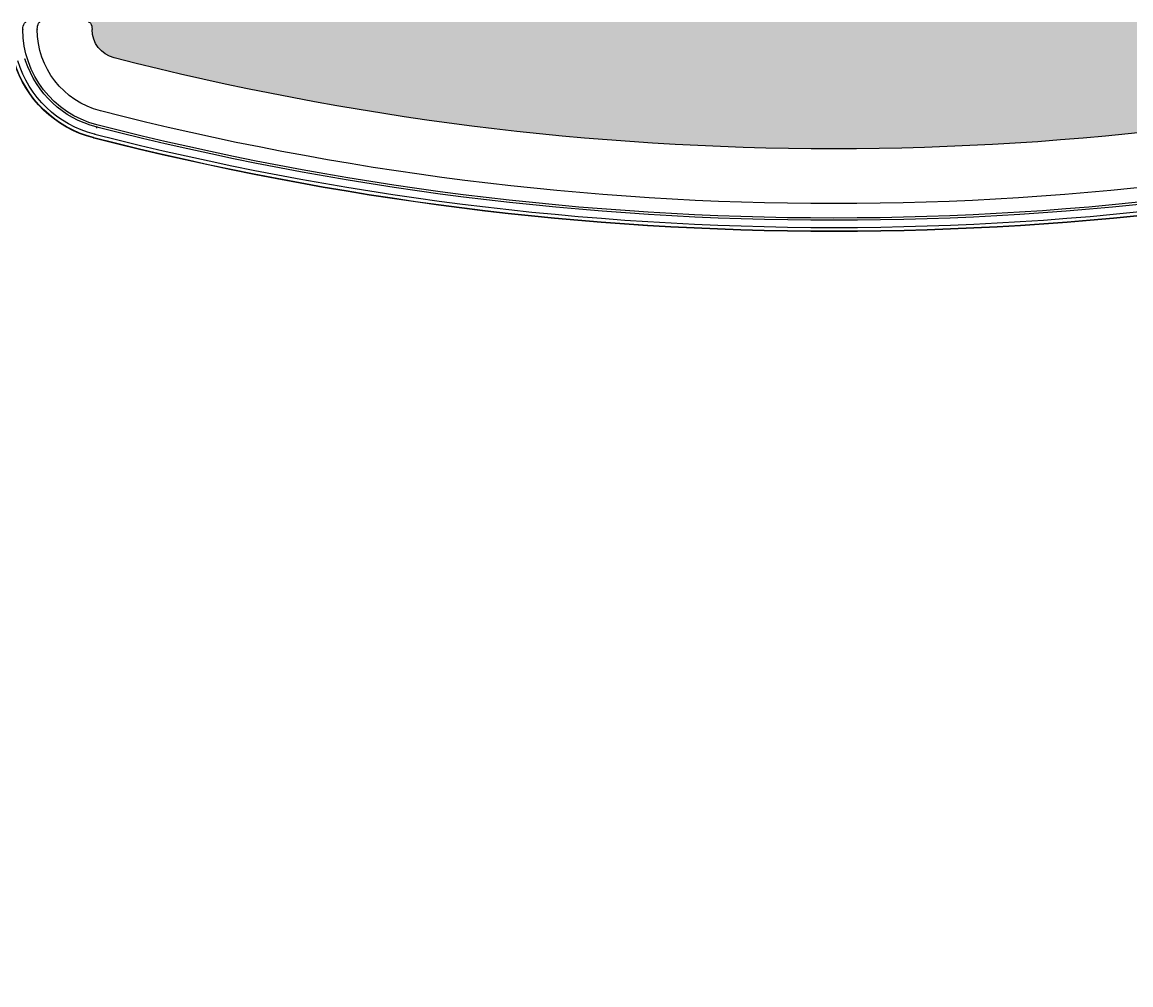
# Model space of a CAD drawing. Header units: millimetres. Extents: x 2698011 to 2856548, y 1019778 to 1210064.
# Drawn here: x 2780778 to 2781529, y 1121031 to 1121683 of the extents above; entities that cross this region are included whole.
import ezdxf

# ---------------------------------------------------------------- set-up
doc = ezdxf.new("R2010")
doc.units = ezdxf.units.MM
doc.set_wipeout_variables(frame=1)
doc.linetypes.add('DASHED', pattern=[19.05, 12.7, -6.35])
doc.linetypes.add('HIDDEN', pattern=[0.375, 0.25, -0.125])
for name, color, linetype in [('Bloques borde', 9, 'Continuous'), ('PROYECCIONES', 9, 'DASHED'), ('Y_ CAJAS', 9, 'Continuous')]:
    doc.layers.add(name, color=color, linetype=linetype)

# ---------------------------------------------------------------- blocks, each defined once
blk = doc.blocks.new('CO ALURA_  2500 tras 1120 CE ESQ - Inc')
h = blk.add_hatch(color=256)
h.dxf.hatch_style = 1
h.paths.add_polyline_path([(0.01797, 2.30419, 0.344892), (0.00309, 2.28482, -0.16233), (0.00154, 2.28), (1.01045, 2.28, -0.159948), (1.00889, 2.28474), (1.00889, 2.285, 0.342283), (0.99401, 2.30419, 0.126499)])
at = {"layer": 'Bloques borde', "linetype": 'Continuous'}
for p, q in [((0.00401, 2.35851), (0.00433, 2.35859)), ((0.00401, 2.35851), (0.00433, 2.35859)), ((0.0044, 2.35838), (0.00406, 2.35829)), ((0.0044, 2.35838), (0.00406, 2.35829)), ((0.00465, 2.35599), (0.00465, 2.356)), ((0.00465, 2.35599), (0.00465, 2.356)), ((0.00634, 2.35118), (0.00587, 2.35197)), ((0.00634, 2.35118), (0.00587, 2.35197)), ((0.00641, 2.35122), (0.00591, 2.35109)), ((0.00641, 2.35122), (0.00591, 2.35109)), ((-0.0438, 2.28474), (-0.0438, 2.285)), ((-0.0438, 2.28474), (-0.0438, 2.285)), ((-0.03403, 2.28474), (-0.03403, 2.285)), ((-0.03403, 2.28474), (-0.03403, 2.285)), ((0.00309, 2.28474), (0.00309, 2.285)), ((0.00309, 2.28474), (0.00309, 2.285))]:
    blk.add_line(p, q, dxfattribs=at)
at = {"layer": 'Bloques borde'}
for points in [[(0.00507, 2.35613, 0), (0.00507, 2.35613, 0), (0.00507, 2.35613, 0), (0.00507, 2.35613, 0), (0.00507, 2.35613, 0), (0.00507, 2.35613, 0), (0.00507, 2.35613, 0), (0.00507, 2.35613, 0), (0.00507, 2.35613, 0), (0.00507, 2.35613, 0), (0.00507, 2.35613, 0), (0.00507, 2.35613, 0), (0.00507, 2.35613, 0), (0.00507, 2.35613, 0), (0.00507, 2.35613, 0), (0.00507, 2.35613, 0), (0.00507, 2.35613, 0), (0.00507, 2.35613, 0), (0.00507, 2.35613, 0), (0.00507, 2.35613, 0), (0.00507, 2.35613, 0), (0.00507, 2.35613, 0), (0.00507, 2.35613, 0), (0.00507, 2.35613, 0), (0.00507, 2.35613, 0), (0.00507, 2.35613, 0), (0.00507, 2.35613, 0), (0.00507, 2.35613, 0), (0.00507, 2.35613, 0), (0.00507, 2.35613, 0), (0.00507, 2.35613, 0), (0.00507, 2.35613, 0), (0.00507, 2.35613, 0), (0.00507, 2.35613, 0), (0.00507, 2.35603, 0), (0.00507, 2.35603, 0), (0.00507, 2.35603, 0), (0.00507, 2.35603, 0), (0.00507, 2.35603, 0), (0.00507, 2.35603, 0), (0.00507, 2.35603, 0), (0.00507, 2.35603, 0), (0.00507, 2.35603, 0), (0.00507, 2.35603, 0), (0.00507, 2.35603, 0), (0.00507, 2.35603, 0), (0.00507, 2.35603, 0), (0.00507, 2.35603, 0), (0.00507, 2.35603, 0), (0.00507, 2.35603, 0), (0.00507, 2.35603, 0), (0.00507, 2.35603, 0), (0.00507, 2.35603, 0), (0.00507, 2.35603, 0), (0.00507, 2.35603, 0), (0.00507, 2.35603, 0), (0.00507, 2.35603, 0), (0.00507, 2.35603, 0), (0.00507, 2.35603, 0), (0.00507, 2.35603, 0), (0.00507, 2.35603, 0), (0.00507, 2.35603, 0), (0.00507, 2.35603, 0), (0.00507, 2.35603, 0), (0.00507, 2.35603, 0), (0.00507, 2.35603, 0), (0.00507, 2.35603, 0), (0.00507, 2.35603, 0), (0.00507, 2.35603, 0), (0.00507, 2.35603, 0), (0.00507, 2.35603, 0), (0.00507, 2.35603, 0), (0.00507, 2.35603, 0), (0.00507, 2.35603, 0), (0.00507, 2.35603, 0), (0.00507, 2.35603, 0), (0.00507, 2.35603, 0), (0.00507, 2.35603, 0), (0.00507, 2.35603, 0), (0.00507, 2.35603, 0), (0.00507, 2.35603, 0), (0.00507, 2.35603, 0), (0.00507, 2.35603, 0), (0.00507, 2.35603, 0), (0.00507, 2.35603, 0), (0.00507, 2.35603, 0), (0.00507, 2.35603, 0), (0.00507, 2.35603, 0), (0.00507, 2.35603, 0), (0.00507, 2.35603, 0), (0.00507, 2.35603, 0), (0.00507, 2.35603, 0), (0.00507, 2.35603, 0), (0.00507, 2.35603, 0), (0.00507, 2.35603, 0), (0.00507, 2.35603, 0), (0.00507, 2.35603, 0), (0.00507, 2.35603, 0), (0.00507, 2.35603, 0), (0.00507, 2.35603, 0), (0.00507, 2.35603, 0), (0.00507, 2.35603, 0), (0.00507, 2.35603, 0), (0.00507, 2.35603, 0), (0.00507, 2.35603, 0), (0.00507, 2.35603, 0), (0.00507, 2.35603, 0), (0.00507, 2.35603, 0), (0.00507, 2.35603, 0), (0.00507, 2.35603, 0), (0.00507, 2.35603, 0), (0.00507, 2.35603, 0), (0.00507, 2.35603, 0), (0.00507, 2.35603, 0), (0.00507, 2.35603, 0), (0.00507, 2.35603, 0), (0.00507, 2.35603, 0), (0.00507, 2.35603, 0), (0.00507, 2.35603, 0), (0.00507, 2.35603, 0), (0.00507, 2.35603, 0), (0.00507, 2.35603, 0), (0.00507, 2.35603, 0), (0.00507, 2.35603, 0), (0.00507, 2.35603, 0), (0.00507, 2.35603, 0), (0.00507, 2.35603, 0), (0.00507, 2.35603, 0)], [(0.00507, 2.35613, 0), (0.00507, 2.35613, 0), (0.00507, 2.35613, 0), (0.00507, 2.35613, 0), (0.00507, 2.35613, 0), (0.00507, 2.35613, 0), (0.00507, 2.35613, 0), (0.00507, 2.35613, 0), (0.00507, 2.35613, 0), (0.00507, 2.35613, 0), (0.00507, 2.35613, 0), (0.00507, 2.35613, 0), (0.00507, 2.35613, 0), (0.00507, 2.35613, 0), (0.00507, 2.35613, 0), (0.00507, 2.35613, 0), (0.00507, 2.35613, 0), (0.00507, 2.35613, 0), (0.00507, 2.35613, 0), (0.00507, 2.35613, 0), (0.00507, 2.35613, 0), (0.00507, 2.35613, 0), (0.00507, 2.35613, 0), (0.00507, 2.35613, 0), (0.00507, 2.35613, 0), (0.00507, 2.35613, 0), (0.00507, 2.35613, 0), (0.00507, 2.35613, 0), (0.00507, 2.35613, 0), (0.00507, 2.35613, 0), (0.00507, 2.35613, 0), (0.00507, 2.35613, 0), (0.00507, 2.35613, 0), (0.00507, 2.35613, 0), (0.00507, 2.35603, 0), (0.00507, 2.35603, 0), (0.00507, 2.35603, 0), (0.00507, 2.35603, 0), (0.00507, 2.35603, 0), (0.00507, 2.35603, 0), (0.00507, 2.35603, 0), (0.00507, 2.35603, 0), (0.00507, 2.35603, 0), (0.00507, 2.35603, 0), (0.00507, 2.35603, 0), (0.00507, 2.35603, 0), (0.00507, 2.35603, 0), (0.00507, 2.35603, 0), (0.00507, 2.35603, 0), (0.00507, 2.35603, 0), (0.00507, 2.35603, 0), (0.00507, 2.35603, 0), (0.00507, 2.35603, 0), (0.00507, 2.35603, 0), (0.00507, 2.35603, 0), (0.00507, 2.35603, 0), (0.00507, 2.35603, 0), (0.00507, 2.35603, 0), (0.00507, 2.35603, 0), (0.00507, 2.35603, 0), (0.00507, 2.35603, 0), (0.00507, 2.35603, 0), (0.00507, 2.35603, 0), (0.00507, 2.35603, 0), (0.00507, 2.35603, 0), (0.00507, 2.35603, 0), (0.00507, 2.35603, 0), (0.00507, 2.35603, 0), (0.00507, 2.35603, 0), (0.00507, 2.35603, 0), (0.00507, 2.35603, 0), (0.00507, 2.35603, 0), (0.00507, 2.35603, 0), (0.00507, 2.35603, 0), (0.00507, 2.35603, 0), (0.00507, 2.35603, 0), (0.00507, 2.35603, 0), (0.00507, 2.35603, 0), (0.00507, 2.35603, 0), (0.00507, 2.35603, 0), (0.00507, 2.35603, 0), (0.00507, 2.35603, 0), (0.00507, 2.35603, 0), (0.00507, 2.35603, 0), (0.00507, 2.35603, 0), (0.00507, 2.35603, 0), (0.00507, 2.35603, 0), (0.00507, 2.35603, 0), (0.00507, 2.35603, 0), (0.00507, 2.35603, 0), (0.00507, 2.35603, 0), (0.00507, 2.35603, 0), (0.00507, 2.35603, 0), (0.00507, 2.35603, 0), (0.00507, 2.35603, 0), (0.00507, 2.35603, 0), (0.00507, 2.35603, 0), (0.00507, 2.35603, 0), (0.00507, 2.35603, 0), (0.00507, 2.35603, 0), (0.00507, 2.35603, 0), (0.00507, 2.35603, 0), (0.00507, 2.35603, 0), (0.00507, 2.35603, 0), (0.00507, 2.35603, 0), (0.00507, 2.35603, 0), (0.00507, 2.35603, 0), (0.00507, 2.35603, 0), (0.00507, 2.35603, 0), (0.00507, 2.35603, 0), (0.00507, 2.35603, 0), (0.00507, 2.35603, 0), (0.00507, 2.35603, 0), (0.00507, 2.35603, 0), (0.00507, 2.35603, 0), (0.00507, 2.35603, 0), (0.00507, 2.35603, 0), (0.00507, 2.35603, 0), (0.00507, 2.35603, 0), (0.00507, 2.35603, 0), (0.00507, 2.35603, 0), (0.00507, 2.35603, 0), (0.00507, 2.35603, 0), (0.00507, 2.35603, 0), (0.00507, 2.35603, 0), (0.00507, 2.35603, 0), (0.00507, 2.35603, 0), (0.00507, 2.35603, 0)], [(0.00637, 2.35123, 0), (0.00637, 2.35123, 0), (0.00637, 2.35123, 0), (0.00637, 2.35123, 0), (0.00637, 2.35123, 0), (0.00637, 2.35123, 0), (0.00637, 2.35123, 0), (0.00637, 2.35123, 0), (0.00637, 2.35123, 0), (0.00637, 2.35123, 0), (0.00637, 2.35123, 0), (0.00637, 2.35123, 0), (0.00637, 2.35123, 0), (0.00637, 2.35123, 0), (0.00637, 2.35123, 0), (0.00637, 2.35123, 0), (0.00637, 2.35123, 0), (0.00637, 2.35123, 0), (0.00637, 2.35123, 0), (0.00637, 2.35123, 0), (0.00637, 2.35123, 0), (0.00637, 2.35123, 0), (0.00637, 2.35123, 0), (0.00637, 2.35123, 0), (0.00637, 2.35123, 0), (0.00637, 2.35123, 0), (0.00637, 2.35123, 0), (0.00637, 2.35123, 0), (0.00637, 2.35123, 0), (0.00637, 2.35123, 0), (0.00637, 2.35123, 0), (0.00637, 2.35123, 0), (0.00637, 2.35123, 0), (0.00637, 2.35123, 0), (0.00637, 2.35123, 0), (0.00637, 2.35123, 0), (0.00637, 2.35123, 0), (0.00637, 2.35123, 0), (0.00637, 2.35123, 0), (0.00637, 2.35123, 0), (0.00637, 2.35123, 0), (0.00637, 2.35123, 0), (0.00637, 2.35123, 0), (0.00637, 2.35123, 0), (0.00637, 2.35123, 0), (0.00637, 2.35123, 0), (0.00637, 2.35123, 0), (0.00637, 2.35123, 0), (0.00637, 2.35123, 0), (0.00637, 2.35123, 0), (0.00637, 2.35123, 0), (0.00637, 2.35123, 0), (0.00637, 2.35123, 0), (0.00637, 2.35123, 0), (0.00637, 2.35123, 0), (0.00637, 2.35123, 0), (0.00637, 2.35123, 0), (0.00637, 2.35123, 0), (0.00637, 2.35123, 0), (0.00637, 2.35123, 0), (0.00637, 2.35123, 0), (0.00637, 2.35123, 0), (0.00637, 2.35123, 0), (0.00637, 2.35123, 0), (0.00637, 2.35123, 0), (0.00637, 2.35123, 0), (0.00637, 2.35123, 0), (0.00637, 2.35123, 0), (0.00637, 2.35123, 0), (0.00637, 2.35123, 0), (0.00637, 2.35123, 0), (0.00637, 2.35123, 0), (0.00637, 2.35123, 0), (0.00637, 2.35123, 0), (0.00637, 2.35123, 0), (0.00637, 2.35123, 0), (0.00637, 2.35123, 0), (0.00637, 2.35123, 0), (0.00637, 2.35123, 0), (0.00637, 2.35123, 0), (0.00647, 2.35123, 0), (0.00647, 2.35123, 0), (0.00647, 2.35123, 0), (0.00647, 2.35123, 0), (0.00647, 2.35113, 0), (0.00647, 2.35113, 0), (0.00647, 2.35113, 0), (0.00647, 2.35113, 0), (0.00647, 2.35113, 0), (0.00647, 2.35113, 0), (0.00647, 2.35113, 0), (0.00647, 2.35113, 0), (0.00647, 2.35113, 0), (0.00647, 2.35113, 0), (0.00647, 2.35113, 0), (0.00647, 2.35113, 0), (0.00647, 2.35113, 0), (0.00647, 2.35113, 0), (0.00647, 2.35113, 0), (0.00647, 2.35113, 0), (0.00647, 2.35113, 0), (0.00647, 2.35113, 0), (0.00647, 2.35113, 0), (0.00647, 2.35113, 0), (0.00647, 2.35113, 0), (0.00647, 2.35113, 0), (0.00647, 2.35113, 0), (0.00647, 2.35113, 0), (0.00647, 2.35113, 0), (0.00647, 2.35113, 0), (0.00647, 2.35113, 0), (0.00647, 2.35113, 0), (0.00647, 2.35113, 0), (0.00647, 2.35113, 0), (0.00647, 2.35113, 0), (0.00647, 2.35113, 0), (0.00647, 2.35113, 0), (0.00647, 2.35113, 0), (0.00647, 2.35113, 0), (0.00647, 2.35113, 0), (0.00647, 2.35113, 0), (0.00647, 2.35113, 0), (0.00647, 2.35113, 0), (0.00647, 2.35113, 0), (0.00647, 2.35113, 0), (0.00647, 2.35113, 0), (0.00647, 2.35113, 0), (0.00647, 2.35113, 0), (0.00647, 2.35113, 0), (0.00647, 2.35113, 0), (0.00647, 2.35113, 0), (0.00647, 2.35113, 0), (0.00647, 2.35113, 0), (0.00647, 2.35113, 0), (0.00647, 2.35113, 0), (0.00647, 2.35113, 0), (0.00647, 2.35113, 0), (0.00647, 2.35113, 0), (0.00647, 2.35113, 0), (0.00647, 2.35113, 0), (0.00647, 2.35113, 0), (0.00647, 2.35113, 0), (0.00647, 2.35113, 0), (0.00647, 2.35113, 0), (0.00647, 2.35113, 0), (0.00647, 2.35113, 0), (0.00647, 2.35113, 0), (0.00647, 2.35113, 0), (0.00647, 2.35113, 0), (0.00647, 2.35113, 0), (0.00647, 2.35113, 0), (0.00647, 2.35113, 0), (0.00647, 2.35113, 0), (0.00647, 2.35113, 0), (0.00647, 2.35113, 0), (0.00647, 2.35113, 0), (0.00647, 2.35113, 0), (0.00647, 2.35103, 0), (0.00647, 2.35103, 0), (0.00647, 2.35103, 0), (0.00647, 2.35103, 0), (0.00647, 2.35103, 0), (0.00647, 2.35103, 0), (0.00647, 2.35103, 0), (0.00647, 2.35103, 0), (0.00647, 2.35103, 0), (0.00647, 2.35103, 0), (0.00647, 2.35103, 0), (0.00647, 2.35103, 0), (0.00647, 2.35103, 0), (0.00647, 2.35103, 0), (0.00647, 2.35103, 0), (0.00647, 2.35103, 0), (0.00647, 2.35103, 0), (0.00647, 2.35103, 0), (0.00647, 2.35103, 0), (0.00647, 2.35103, 0), (0.00647, 2.35103, 0), (0.00647, 2.35103, 0), (0.00647, 2.35103, 0), (0.00647, 2.35103, 0), (0.00647, 2.35103, 0), (0.00647, 2.35103, 0), (0.00647, 2.35103, 0), (0.00647, 2.35103, 0), (0.00647, 2.35103, 0), (0.00647, 2.35103, 0), (0.00647, 2.35103, 0), (0.00647, 2.35103, 0), (0.00647, 2.35103, 0), (0.00647, 2.35103, 0), (0.00647, 2.35103, 0), (0.00647, 2.35103, 0), (0.00647, 2.35103, 0), (0.00647, 2.35103, 0), (0.00647, 2.35103, 0), (0.00647, 2.35103, 0), (0.00647, 2.35103, 0), (0.00647, 2.35103, 0), (0.00647, 2.35103, 0), (0.00647, 2.35103, 0), (0.00647, 2.35103, 0), (0.00647, 2.35103, 0), (0.00647, 2.35103, 0), (0.00647, 2.35103, 0), (0.00647, 2.35103, 0), (0.00647, 2.35093, 0), (0.00647, 2.35093, 0), (0.00647, 2.35093, 0), (0.00647, 2.35093, 0), (0.00647, 2.35093, 0), (0.00647, 2.35093, 0), (0.00647, 2.35093, 0), (0.00647, 2.35093, 0), (0.00647, 2.35093, 0), (0.00647, 2.35093, 0), (0.00647, 2.35093, 0), (0.00647, 2.35093, 0), (0.00647, 2.35093, 0), (0.00647, 2.35093, 0), (0.00647, 2.35093, 0), (0.00647, 2.35093, 0), (0.00647, 2.35093, 0), (0.00647, 2.35093, 0), (0.00647, 2.35093, 0), (0.00647, 2.35093, 0), (0.00647, 2.35093, 0), (0.00647, 2.35093, 0), (0.00647, 2.35093, 0), (0.00647, 2.35093, 0), (0.00647, 2.35093, 0), (0.00647, 2.35093, 0), (0.00647, 2.35093, 0), (0.00647, 2.35093, 0), (0.00647, 2.35093, 0), (0.00647, 2.35093, 0), (0.00647, 2.35093, 0), (0.00647, 2.35093, 0), (0.00647, 2.35093, 0), (0.00647, 2.35093, 0), (0.00647, 2.35093, 0), (0.00647, 2.35093, 0), (0.00647, 2.35093, 0), (0.00647, 2.35093, 0), (0.00647, 2.35093, 0), (0.00647, 2.35093, 0), (0.00647, 2.35083, 0), (0.00647, 2.35083, 0), (0.00647, 2.35083, 0), (0.00647, 2.35083, 0), (0.00647, 2.35083, 0), (0.00647, 2.35083, 0), (0.00647, 2.35083, 0), (0.00647, 2.35083, 0), (0.00647, 2.35083, 0), (0.00647, 2.35083, 0)], [(0.00637, 2.35123, 0), (0.00637, 2.35123, 0), (0.00637, 2.35123, 0), (0.00637, 2.35123, 0), (0.00637, 2.35123, 0), (0.00637, 2.35123, 0), (0.00637, 2.35123, 0), (0.00637, 2.35123, 0), (0.00637, 2.35123, 0), (0.00637, 2.35123, 0), (0.00637, 2.35123, 0), (0.00637, 2.35123, 0), (0.00637, 2.35123, 0), (0.00637, 2.35123, 0), (0.00637, 2.35123, 0), (0.00637, 2.35123, 0), (0.00637, 2.35123, 0), (0.00637, 2.35123, 0), (0.00637, 2.35123, 0), (0.00637, 2.35123, 0), (0.00637, 2.35123, 0), (0.00637, 2.35123, 0), (0.00637, 2.35123, 0), (0.00637, 2.35123, 0), (0.00637, 2.35123, 0), (0.00637, 2.35123, 0), (0.00637, 2.35123, 0), (0.00637, 2.35123, 0), (0.00637, 2.35123, 0), (0.00637, 2.35123, 0), (0.00637, 2.35123, 0), (0.00637, 2.35123, 0), (0.00637, 2.35123, 0), (0.00637, 2.35123, 0), (0.00637, 2.35123, 0), (0.00637, 2.35123, 0), (0.00637, 2.35123, 0), (0.00637, 2.35123, 0), (0.00637, 2.35123, 0), (0.00637, 2.35123, 0), (0.00637, 2.35123, 0), (0.00637, 2.35123, 0), (0.00637, 2.35123, 0), (0.00637, 2.35123, 0), (0.00637, 2.35123, 0), (0.00637, 2.35123, 0), (0.00637, 2.35123, 0), (0.00637, 2.35123, 0), (0.00637, 2.35123, 0), (0.00637, 2.35123, 0), (0.00637, 2.35123, 0), (0.00637, 2.35123, 0), (0.00637, 2.35123, 0), (0.00637, 2.35123, 0), (0.00637, 2.35123, 0), (0.00637, 2.35123, 0), (0.00637, 2.35123, 0), (0.00637, 2.35123, 0), (0.00637, 2.35123, 0), (0.00637, 2.35123, 0), (0.00637, 2.35123, 0), (0.00637, 2.35123, 0), (0.00637, 2.35123, 0), (0.00637, 2.35123, 0), (0.00637, 2.35123, 0), (0.00637, 2.35123, 0), (0.00637, 2.35123, 0), (0.00637, 2.35123, 0), (0.00637, 2.35123, 0), (0.00637, 2.35123, 0), (0.00637, 2.35123, 0), (0.00637, 2.35123, 0), (0.00637, 2.35123, 0), (0.00637, 2.35123, 0), (0.00637, 2.35123, 0), (0.00637, 2.35123, 0), (0.00637, 2.35123, 0), (0.00637, 2.35123, 0), (0.00637, 2.35123, 0), (0.00637, 2.35123, 0), (0.00647, 2.35123, 0), (0.00647, 2.35123, 0), (0.00647, 2.35123, 0), (0.00647, 2.35123, 0), (0.00647, 2.35113, 0), (0.00647, 2.35113, 0), (0.00647, 2.35113, 0), (0.00647, 2.35113, 0), (0.00647, 2.35113, 0), (0.00647, 2.35113, 0), (0.00647, 2.35113, 0), (0.00647, 2.35113, 0), (0.00647, 2.35113, 0), (0.00647, 2.35113, 0), (0.00647, 2.35113, 0), (0.00647, 2.35113, 0), (0.00647, 2.35113, 0), (0.00647, 2.35113, 0), (0.00647, 2.35113, 0), (0.00647, 2.35113, 0), (0.00647, 2.35113, 0), (0.00647, 2.35113, 0), (0.00647, 2.35113, 0), (0.00647, 2.35113, 0), (0.00647, 2.35113, 0), (0.00647, 2.35113, 0), (0.00647, 2.35113, 0), (0.00647, 2.35113, 0), (0.00647, 2.35113, 0), (0.00647, 2.35113, 0), (0.00647, 2.35113, 0), (0.00647, 2.35113, 0), (0.00647, 2.35113, 0), (0.00647, 2.35113, 0), (0.00647, 2.35113, 0), (0.00647, 2.35113, 0), (0.00647, 2.35113, 0), (0.00647, 2.35113, 0), (0.00647, 2.35113, 0), (0.00647, 2.35113, 0), (0.00647, 2.35113, 0), (0.00647, 2.35113, 0), (0.00647, 2.35113, 0), (0.00647, 2.35113, 0), (0.00647, 2.35113, 0), (0.00647, 2.35113, 0), (0.00647, 2.35113, 0), (0.00647, 2.35113, 0), (0.00647, 2.35113, 0), (0.00647, 2.35113, 0), (0.00647, 2.35113, 0), (0.00647, 2.35113, 0), (0.00647, 2.35113, 0), (0.00647, 2.35113, 0), (0.00647, 2.35113, 0), (0.00647, 2.35113, 0), (0.00647, 2.35113, 0), (0.00647, 2.35113, 0), (0.00647, 2.35113, 0), (0.00647, 2.35113, 0), (0.00647, 2.35113, 0), (0.00647, 2.35113, 0), (0.00647, 2.35113, 0), (0.00647, 2.35113, 0), (0.00647, 2.35113, 0), (0.00647, 2.35113, 0), (0.00647, 2.35113, 0), (0.00647, 2.35113, 0), (0.00647, 2.35113, 0), (0.00647, 2.35113, 0), (0.00647, 2.35113, 0), (0.00647, 2.35113, 0), (0.00647, 2.35113, 0), (0.00647, 2.35113, 0), (0.00647, 2.35113, 0), (0.00647, 2.35113, 0), (0.00647, 2.35113, 0), (0.00647, 2.35103, 0), (0.00647, 2.35103, 0), (0.00647, 2.35103, 0), (0.00647, 2.35103, 0), (0.00647, 2.35103, 0), (0.00647, 2.35103, 0), (0.00647, 2.35103, 0), (0.00647, 2.35103, 0), (0.00647, 2.35103, 0), (0.00647, 2.35103, 0), (0.00647, 2.35103, 0), (0.00647, 2.35103, 0), (0.00647, 2.35103, 0), (0.00647, 2.35103, 0), (0.00647, 2.35103, 0), (0.00647, 2.35103, 0), (0.00647, 2.35103, 0), (0.00647, 2.35103, 0), (0.00647, 2.35103, 0), (0.00647, 2.35103, 0), (0.00647, 2.35103, 0), (0.00647, 2.35103, 0), (0.00647, 2.35103, 0), (0.00647, 2.35103, 0), (0.00647, 2.35103, 0), (0.00647, 2.35103, 0), (0.00647, 2.35103, 0), (0.00647, 2.35103, 0), (0.00647, 2.35103, 0), (0.00647, 2.35103, 0), (0.00647, 2.35103, 0), (0.00647, 2.35103, 0), (0.00647, 2.35103, 0), (0.00647, 2.35103, 0), (0.00647, 2.35103, 0), (0.00647, 2.35103, 0), (0.00647, 2.35103, 0), (0.00647, 2.35103, 0), (0.00647, 2.35103, 0), (0.00647, 2.35103, 0), (0.00647, 2.35103, 0), (0.00647, 2.35103, 0), (0.00647, 2.35103, 0), (0.00647, 2.35103, 0), (0.00647, 2.35103, 0), (0.00647, 2.35103, 0), (0.00647, 2.35103, 0), (0.00647, 2.35103, 0), (0.00647, 2.35103, 0), (0.00647, 2.35093, 0), (0.00647, 2.35093, 0), (0.00647, 2.35093, 0), (0.00647, 2.35093, 0), (0.00647, 2.35093, 0), (0.00647, 2.35093, 0), (0.00647, 2.35093, 0), (0.00647, 2.35093, 0), (0.00647, 2.35093, 0), (0.00647, 2.35093, 0), (0.00647, 2.35093, 0), (0.00647, 2.35093, 0), (0.00647, 2.35093, 0), (0.00647, 2.35093, 0), (0.00647, 2.35093, 0), (0.00647, 2.35093, 0), (0.00647, 2.35093, 0), (0.00647, 2.35093, 0), (0.00647, 2.35093, 0), (0.00647, 2.35093, 0), (0.00647, 2.35093, 0), (0.00647, 2.35093, 0), (0.00647, 2.35093, 0), (0.00647, 2.35093, 0), (0.00647, 2.35093, 0), (0.00647, 2.35093, 0), (0.00647, 2.35093, 0), (0.00647, 2.35093, 0), (0.00647, 2.35093, 0), (0.00647, 2.35093, 0), (0.00647, 2.35093, 0), (0.00647, 2.35093, 0), (0.00647, 2.35093, 0), (0.00647, 2.35093, 0), (0.00647, 2.35093, 0), (0.00647, 2.35093, 0), (0.00647, 2.35093, 0), (0.00647, 2.35093, 0), (0.00647, 2.35093, 0), (0.00647, 2.35093, 0), (0.00647, 2.35083, 0), (0.00647, 2.35083, 0), (0.00647, 2.35083, 0), (0.00647, 2.35083, 0), (0.00647, 2.35083, 0), (0.00647, 2.35083, 0), (0.00647, 2.35083, 0), (0.00647, 2.35083, 0), (0.00647, 2.35083, 0), (0.00647, 2.35083, 0)], [(-0.04183, 2.30653, 0), (-0.04183, 2.30653, 0), (-0.04183, 2.30653, 0), (-0.04183, 2.30653, 0), (-0.04183, 2.30653, 0), (-0.04183, 2.30653, 0), (-0.04183, 2.30653, 0), (-0.04183, 2.30653, 0), (-0.04183, 2.30653, 0), (-0.04193, 2.30643, 0), (-0.04193, 2.30643, 0), (-0.04193, 2.30643, 0), (-0.04193, 2.30643, 0), (-0.04193, 2.30643, 0), (-0.04193, 2.30643, 0), (-0.04193, 2.30643, 0), (-0.04193, 2.30643, 0), (-0.04193, 2.30643, 0), (-0.04193, 2.30643, 0), (-0.04193, 2.30643, 0), (-0.04193, 2.30643, 0), (-0.04193, 2.30633, 0), (-0.04193, 2.30633, 0), (-0.04193, 2.30633, 0), (-0.04193, 2.30633, 0), (-0.04193, 2.30633, 0), (-0.04193, 2.30633, 0), (-0.04193, 2.30633, 0), (-0.04193, 2.30633, 0), (-0.04193, 2.30633, 0), (-0.04193, 2.30633, 0), (-0.04193, 2.30633, 0), (-0.04193, 2.30633, 0), (-0.04193, 2.30623, 0), (-0.04193, 2.30623, 0), (-0.04193, 2.30623, 0), (-0.04193, 2.30623, 0), (-0.04193, 2.30623, 0), (-0.04193, 2.30623, 0), (-0.04193, 2.30623, 0), (-0.04193, 2.30623, 0), (-0.04193, 2.30623, 0), (-0.04193, 2.30623, 0), (-0.04193, 2.30623, 0), (-0.04193, 2.30623, 0), (-0.04193, 2.30613, 0), (-0.04193, 2.30613, 0), (-0.04193, 2.30613, 0), (-0.04193, 2.30613, 0), (-0.04193, 2.30613, 0), (-0.04203, 2.30613, 0), (-0.04203, 2.30613, 0), (-0.04203, 2.30613, 0), (-0.04203, 2.30613, 0), (-0.04203, 2.30613, 0), (-0.04203, 2.30613, 0), (-0.04203, 2.30613, 0), (-0.04203, 2.30613, 0), (-0.04203, 2.30603, 0), (-0.04203, 2.30603, 0), (-0.04203, 2.30603, 0), (-0.04203, 2.30603, 0), (-0.04203, 2.30603, 0), (-0.04203, 2.30603, 0), (-0.04203, 2.30603, 0), (-0.04203, 2.30603, 0), (-0.04203, 2.30603, 0), (-0.04203, 2.30603, 0), (-0.04203, 2.30603, 0), (-0.04203, 2.30603, 0), (-0.04203, 2.30603, 0), (-0.04203, 2.30593, 0), (-0.04203, 2.30593, 0), (-0.04203, 2.30593, 0), (-0.04203, 2.30593, 0), (-0.04203, 2.30593, 0), (-0.04203, 2.30593, 0), (-0.04203, 2.30593, 0), (-0.04203, 2.30593, 0), (-0.04203, 2.30593, 0), (-0.04203, 2.30593, 0), (-0.04203, 2.30593, 0), (-0.04203, 2.30593, 0), (-0.04203, 2.30583, 0), (-0.04203, 2.30583, 0), (-0.04213, 2.30583, 0), (-0.04213, 2.30583, 0), (-0.04213, 2.30583, 0), (-0.04213, 2.30583, 0), (-0.04213, 2.30583, 0), (-0.04213, 2.30583, 0), (-0.04213, 2.30583, 0), (-0.04213, 2.30583, 0), (-0.04213, 2.30583, 0), (-0.04213, 2.30583, 0), (-0.04213, 2.30583, 0), (-0.04213, 2.30573, 0), (-0.04213, 2.30573, 0), (-0.04213, 2.30573, 0), (-0.04213, 2.30573, 0), (-0.04213, 2.30573, 0), (-0.04213, 2.30573, 0), (-0.04213, 2.30573, 0), (-0.04213, 2.30573, 0), (-0.04213, 2.30573, 0), (-0.04213, 2.30573, 0), (-0.04213, 2.30573, 0), (-0.04213, 2.30573, 0), (-0.04213, 2.30573, 0), (-0.04213, 2.30563, 0), (-0.04213, 2.30563, 0), (-0.04213, 2.30563, 0), (-0.04213, 2.30563, 0), (-0.04213, 2.30563, 0), (-0.04213, 2.30563, 0), (-0.04213, 2.30563, 0), (-0.04223, 2.30563, 0), (-0.04223, 2.30563, 0), (-0.04223, 2.30563, 0), (-0.04223, 2.30563, 0), (-0.04223, 2.30563, 0), (-0.04223, 2.30563, 0), (-0.04223, 2.30563, 0), (-0.04223, 2.30553, 0), (-0.04223, 2.30553, 0), (-0.04223, 2.30553, 0), (-0.04223, 2.30553, 0), (-0.04223, 2.30553, 0), (-0.04223, 2.30553, 0), (-0.04223, 2.30553, 0), (-0.04223, 2.30553, 0), (-0.04223, 2.30553, 0), (-0.04223, 2.30553, 0), (-0.04223, 2.30553, 0), (-0.04223, 2.30553, 0), (-0.04223, 2.30553, 0), (-0.04223, 2.30553, 0), (-0.04223, 2.30543, 0), (-0.04223, 2.30543, 0), (-0.04223, 2.30543, 0), (-0.04223, 2.30543, 0), (-0.04223, 2.30543, 0), (-0.04223, 2.30543, 0), (-0.04223, 2.30543, 0), (-0.04223, 2.30543, 0), (-0.04223, 2.30543, 0), (-0.04233, 2.30543, 0), (-0.04233, 2.30543, 0), (-0.04233, 2.30543, 0), (-0.04233, 2.30543, 0), (-0.04233, 2.30543, 0), (-0.04233, 2.30543, 0), (-0.04233, 2.30533, 0), (-0.04233, 2.30533, 0), (-0.04233, 2.30533, 0), (-0.04233, 2.30533, 0), (-0.04233, 2.30533, 0), (-0.04233, 2.30533, 0), (-0.04233, 2.30533, 0), (-0.04233, 2.30533, 0), (-0.04233, 2.30533, 0), (-0.04233, 2.30533, 0), (-0.04233, 2.30533, 0), (-0.04233, 2.30533, 0), (-0.04233, 2.30533, 0), (-0.04233, 2.30533, 0), (-0.04233, 2.30533, 0), (-0.04233, 2.30533, 0), (-0.04233, 2.30533, 0), (-0.04233, 2.30523, 0), (-0.04233, 2.30523, 0), (-0.04233, 2.30523, 0), (-0.04233, 2.30523, 0), (-0.04233, 2.30523, 0), (-0.04233, 2.30523, 0), (-0.04233, 2.30523, 0), (-0.04233, 2.30523, 0), (-0.04243, 2.30523, 0), (-0.04243, 2.30523, 0), (-0.04243, 2.30523, 0), (-0.04243, 2.30523, 0), (-0.04243, 2.30523, 0), (-0.04243, 2.30523, 0), (-0.04243, 2.30523, 0), (-0.04243, 2.30523, 0), (-0.04243, 2.30523, 0), (-0.04243, 2.30523, 0), (-0.04243, 2.30523, 0), (-0.04243, 2.30513, 0), (-0.04243, 2.30513, 0), (-0.04243, 2.30513, 0), (-0.04243, 2.30513, 0), (-0.04243, 2.30513, 0), (-0.04243, 2.30513, 0), (-0.04243, 2.30513, 0), (-0.04243, 2.30513, 0), (-0.04243, 2.30513, 0), (-0.04243, 2.30513, 0), (-0.04243, 2.30513, 0), (-0.04243, 2.30513, 0), (-0.04243, 2.30513, 0), (-0.04243, 2.30513, 0), (-0.04243, 2.30513, 0), (-0.04243, 2.30513, 0), (-0.04243, 2.30513, 0), (-0.04243, 2.30513, 0), (-0.04243, 2.30513, 0), (-0.04243, 2.30513, 0), (-0.04243, 2.30513, 0), (-0.04243, 2.30513, 0), (-0.04243, 2.30513, 0), (-0.04243, 2.30513, 0), (-0.04243, 2.30503, 0), (-0.04253, 2.30503, 0), (-0.04253, 2.30503, 0), (-0.04253, 2.30503, 0), (-0.04253, 2.30503, 0), (-0.04253, 2.30503, 0), (-0.04253, 2.30503, 0), (-0.04253, 2.30503, 0), (-0.04253, 2.30503, 0), (-0.04253, 2.30503, 0), (-0.04253, 2.30503, 0), (-0.04253, 2.30503, 0), (-0.04253, 2.30503, 0), (-0.04253, 2.30503, 0), (-0.04253, 2.30503, 0), (-0.04253, 2.30503, 0), (-0.04253, 2.30503, 0), (-0.04253, 2.30503, 0), (-0.04253, 2.30503, 0), (-0.04253, 2.30503, 0), (-0.04253, 2.30503, 0), (-0.04253, 2.30503, 0), (-0.04253, 2.30503, 0), (-0.04253, 2.30503, 0), (-0.04253, 2.30503, 0), (-0.04253, 2.30503, 0), (-0.04253, 2.30503, 0), (-0.04253, 2.30503, 0), (-0.04253, 2.30503, 0), (-0.04253, 2.30503, 0), (-0.04253, 2.30503, 0), (-0.04253, 2.30503, 0), (-0.04253, 2.30503, 0), (-0.04253, 2.30503, 0), (-0.04253, 2.30503, 0), (-0.04253, 2.30503, 0), (-0.04253, 2.30503, 0), (-0.04253, 2.30493, 0), (-0.04253, 2.30493, 0), (-0.04253, 2.30493, 0), (-0.04253, 2.30493, 0), (-0.04253, 2.30493, 0), (-0.04253, 2.30493, 0), (-0.04253, 2.30493, 0), (-0.04253, 2.30493, 0), (-0.04253, 2.30493, 0), (-0.04253, 2.30493, 0), (-0.04253, 2.30493, 0), (-0.04253, 2.30493, 0), (-0.04253, 2.30493, 0), (-0.04253, 2.30493, 0), (-0.04253, 2.30493, 0), (-0.04253, 2.30493, 0), (-0.04253, 2.30493, 0), (-0.04253, 2.30493, 0), (-0.04253, 2.30493, 0), (-0.04253, 2.30493, 0), (-0.04253, 2.30493, 0), (-0.04253, 2.30493, 0), (-0.04253, 2.30493, 0), (-0.04253, 2.30493, 0), (-0.04253, 2.30493, 0), (-0.04253, 2.30493, 0), (-0.04253, 2.30493, 0), (-0.04253, 2.30493, 0), (-0.04253, 2.30493, 0), (-0.04253, 2.30493, 0), (-0.04253, 2.30493, 0), (-0.04253, 2.30493, 0), (-0.04253, 2.30493, 0), (-0.04253, 2.30493, 0), (-0.04253, 2.30493, 0), (-0.04253, 2.30493, 0), (-0.04253, 2.30493, 0), (-0.04253, 2.30493, 0), (-0.04253, 2.30493, 0)], [(-0.04183, 2.30653, 0), (-0.04183, 2.30653, 0), (-0.04183, 2.30653, 0), (-0.04183, 2.30653, 0), (-0.04183, 2.30653, 0), (-0.04183, 2.30653, 0), (-0.04183, 2.30653, 0), (-0.04183, 2.30653, 0), (-0.04183, 2.30653, 0), (-0.04193, 2.30643, 0), (-0.04193, 2.30643, 0), (-0.04193, 2.30643, 0), (-0.04193, 2.30643, 0), (-0.04193, 2.30643, 0), (-0.04193, 2.30643, 0), (-0.04193, 2.30643, 0), (-0.04193, 2.30643, 0), (-0.04193, 2.30643, 0), (-0.04193, 2.30643, 0), (-0.04193, 2.30643, 0), (-0.04193, 2.30643, 0), (-0.04193, 2.30633, 0), (-0.04193, 2.30633, 0), (-0.04193, 2.30633, 0), (-0.04193, 2.30633, 0), (-0.04193, 2.30633, 0), (-0.04193, 2.30633, 0), (-0.04193, 2.30633, 0), (-0.04193, 2.30633, 0), (-0.04193, 2.30633, 0), (-0.04193, 2.30633, 0), (-0.04193, 2.30633, 0), (-0.04193, 2.30633, 0), (-0.04193, 2.30623, 0), (-0.04193, 2.30623, 0), (-0.04193, 2.30623, 0), (-0.04193, 2.30623, 0), (-0.04193, 2.30623, 0), (-0.04193, 2.30623, 0), (-0.04193, 2.30623, 0), (-0.04193, 2.30623, 0), (-0.04193, 2.30623, 0), (-0.04193, 2.30623, 0), (-0.04193, 2.30623, 0), (-0.04193, 2.30623, 0), (-0.04193, 2.30613, 0), (-0.04193, 2.30613, 0), (-0.04193, 2.30613, 0), (-0.04193, 2.30613, 0), (-0.04193, 2.30613, 0), (-0.04203, 2.30613, 0), (-0.04203, 2.30613, 0), (-0.04203, 2.30613, 0), (-0.04203, 2.30613, 0), (-0.04203, 2.30613, 0), (-0.04203, 2.30613, 0), (-0.04203, 2.30613, 0), (-0.04203, 2.30613, 0), (-0.04203, 2.30603, 0), (-0.04203, 2.30603, 0), (-0.04203, 2.30603, 0), (-0.04203, 2.30603, 0), (-0.04203, 2.30603, 0), (-0.04203, 2.30603, 0), (-0.04203, 2.30603, 0), (-0.04203, 2.30603, 0), (-0.04203, 2.30603, 0), (-0.04203, 2.30603, 0), (-0.04203, 2.30603, 0), (-0.04203, 2.30603, 0), (-0.04203, 2.30603, 0), (-0.04203, 2.30593, 0), (-0.04203, 2.30593, 0), (-0.04203, 2.30593, 0), (-0.04203, 2.30593, 0), (-0.04203, 2.30593, 0), (-0.04203, 2.30593, 0), (-0.04203, 2.30593, 0), (-0.04203, 2.30593, 0), (-0.04203, 2.30593, 0), (-0.04203, 2.30593, 0), (-0.04203, 2.30593, 0), (-0.04203, 2.30593, 0), (-0.04203, 2.30583, 0), (-0.04203, 2.30583, 0), (-0.04213, 2.30583, 0), (-0.04213, 2.30583, 0), (-0.04213, 2.30583, 0), (-0.04213, 2.30583, 0), (-0.04213, 2.30583, 0), (-0.04213, 2.30583, 0), (-0.04213, 2.30583, 0), (-0.04213, 2.30583, 0), (-0.04213, 2.30583, 0), (-0.04213, 2.30583, 0), (-0.04213, 2.30583, 0), (-0.04213, 2.30573, 0), (-0.04213, 2.30573, 0), (-0.04213, 2.30573, 0), (-0.04213, 2.30573, 0), (-0.04213, 2.30573, 0), (-0.04213, 2.30573, 0), (-0.04213, 2.30573, 0), (-0.04213, 2.30573, 0), (-0.04213, 2.30573, 0), (-0.04213, 2.30573, 0), (-0.04213, 2.30573, 0), (-0.04213, 2.30573, 0), (-0.04213, 2.30573, 0), (-0.04213, 2.30563, 0), (-0.04213, 2.30563, 0), (-0.04213, 2.30563, 0), (-0.04213, 2.30563, 0), (-0.04213, 2.30563, 0), (-0.04213, 2.30563, 0), (-0.04213, 2.30563, 0), (-0.04223, 2.30563, 0), (-0.04223, 2.30563, 0), (-0.04223, 2.30563, 0), (-0.04223, 2.30563, 0), (-0.04223, 2.30563, 0), (-0.04223, 2.30563, 0), (-0.04223, 2.30563, 0), (-0.04223, 2.30553, 0), (-0.04223, 2.30553, 0), (-0.04223, 2.30553, 0), (-0.04223, 2.30553, 0), (-0.04223, 2.30553, 0), (-0.04223, 2.30553, 0), (-0.04223, 2.30553, 0), (-0.04223, 2.30553, 0), (-0.04223, 2.30553, 0), (-0.04223, 2.30553, 0), (-0.04223, 2.30553, 0), (-0.04223, 2.30553, 0), (-0.04223, 2.30553, 0), (-0.04223, 2.30553, 0), (-0.04223, 2.30543, 0), (-0.04223, 2.30543, 0), (-0.04223, 2.30543, 0), (-0.04223, 2.30543, 0), (-0.04223, 2.30543, 0), (-0.04223, 2.30543, 0), (-0.04223, 2.30543, 0), (-0.04223, 2.30543, 0), (-0.04223, 2.30543, 0), (-0.04233, 2.30543, 0), (-0.04233, 2.30543, 0), (-0.04233, 2.30543, 0), (-0.04233, 2.30543, 0), (-0.04233, 2.30543, 0), (-0.04233, 2.30543, 0), (-0.04233, 2.30533, 0), (-0.04233, 2.30533, 0), (-0.04233, 2.30533, 0), (-0.04233, 2.30533, 0), (-0.04233, 2.30533, 0), (-0.04233, 2.30533, 0), (-0.04233, 2.30533, 0), (-0.04233, 2.30533, 0), (-0.04233, 2.30533, 0), (-0.04233, 2.30533, 0), (-0.04233, 2.30533, 0), (-0.04233, 2.30533, 0), (-0.04233, 2.30533, 0), (-0.04233, 2.30533, 0), (-0.04233, 2.30533, 0), (-0.04233, 2.30533, 0), (-0.04233, 2.30533, 0), (-0.04233, 2.30523, 0), (-0.04233, 2.30523, 0), (-0.04233, 2.30523, 0), (-0.04233, 2.30523, 0), (-0.04233, 2.30523, 0), (-0.04233, 2.30523, 0), (-0.04233, 2.30523, 0), (-0.04233, 2.30523, 0), (-0.04243, 2.30523, 0), (-0.04243, 2.30523, 0), (-0.04243, 2.30523, 0), (-0.04243, 2.30523, 0), (-0.04243, 2.30523, 0), (-0.04243, 2.30523, 0), (-0.04243, 2.30523, 0), (-0.04243, 2.30523, 0), (-0.04243, 2.30523, 0), (-0.04243, 2.30523, 0), (-0.04243, 2.30523, 0), (-0.04243, 2.30513, 0), (-0.04243, 2.30513, 0), (-0.04243, 2.30513, 0), (-0.04243, 2.30513, 0), (-0.04243, 2.30513, 0), (-0.04243, 2.30513, 0), (-0.04243, 2.30513, 0), (-0.04243, 2.30513, 0), (-0.04243, 2.30513, 0), (-0.04243, 2.30513, 0), (-0.04243, 2.30513, 0), (-0.04243, 2.30513, 0), (-0.04243, 2.30513, 0), (-0.04243, 2.30513, 0), (-0.04243, 2.30513, 0), (-0.04243, 2.30513, 0), (-0.04243, 2.30513, 0), (-0.04243, 2.30513, 0), (-0.04243, 2.30513, 0), (-0.04243, 2.30513, 0), (-0.04243, 2.30513, 0), (-0.04243, 2.30513, 0), (-0.04243, 2.30513, 0), (-0.04243, 2.30513, 0), (-0.04243, 2.30503, 0), (-0.04253, 2.30503, 0), (-0.04253, 2.30503, 0), (-0.04253, 2.30503, 0), (-0.04253, 2.30503, 0), (-0.04253, 2.30503, 0), (-0.04253, 2.30503, 0), (-0.04253, 2.30503, 0), (-0.04253, 2.30503, 0), (-0.04253, 2.30503, 0), (-0.04253, 2.30503, 0), (-0.04253, 2.30503, 0), (-0.04253, 2.30503, 0), (-0.04253, 2.30503, 0), (-0.04253, 2.30503, 0), (-0.04253, 2.30503, 0), (-0.04253, 2.30503, 0), (-0.04253, 2.30503, 0), (-0.04253, 2.30503, 0), (-0.04253, 2.30503, 0), (-0.04253, 2.30503, 0), (-0.04253, 2.30503, 0), (-0.04253, 2.30503, 0), (-0.04253, 2.30503, 0), (-0.04253, 2.30503, 0), (-0.04253, 2.30503, 0), (-0.04253, 2.30503, 0), (-0.04253, 2.30503, 0), (-0.04253, 2.30503, 0), (-0.04253, 2.30503, 0), (-0.04253, 2.30503, 0), (-0.04253, 2.30503, 0), (-0.04253, 2.30503, 0), (-0.04253, 2.30503, 0), (-0.04253, 2.30503, 0), (-0.04253, 2.30503, 0), (-0.04253, 2.30503, 0), (-0.04253, 2.30493, 0), (-0.04253, 2.30493, 0), (-0.04253, 2.30493, 0), (-0.04253, 2.30493, 0), (-0.04253, 2.30493, 0), (-0.04253, 2.30493, 0), (-0.04253, 2.30493, 0), (-0.04253, 2.30493, 0), (-0.04253, 2.30493, 0), (-0.04253, 2.30493, 0), (-0.04253, 2.30493, 0), (-0.04253, 2.30493, 0), (-0.04253, 2.30493, 0), (-0.04253, 2.30493, 0), (-0.04253, 2.30493, 0), (-0.04253, 2.30493, 0), (-0.04253, 2.30493, 0), (-0.04253, 2.30493, 0), (-0.04253, 2.30493, 0), (-0.04253, 2.30493, 0), (-0.04253, 2.30493, 0), (-0.04253, 2.30493, 0), (-0.04253, 2.30493, 0), (-0.04253, 2.30493, 0), (-0.04253, 2.30493, 0), (-0.04253, 2.30493, 0), (-0.04253, 2.30493, 0), (-0.04253, 2.30493, 0), (-0.04253, 2.30493, 0), (-0.04253, 2.30493, 0), (-0.04253, 2.30493, 0), (-0.04253, 2.30493, 0), (-0.04253, 2.30493, 0), (-0.04253, 2.30493, 0), (-0.04253, 2.30493, 0), (-0.04253, 2.30493, 0), (-0.04253, 2.30493, 0), (-0.04253, 2.30493, 0), (-0.04253, 2.30493, 0)]]:
    blk.add_polyline3d(points, dxfattribs=at)
at = {"layer": 'Bloques borde', "linetype": 'Continuous'}
for centre, radius, start, end in [((0.50599, 0.40611), 2.0159, 75.58083, 104.40972), ((0.50599, 0.40611), 2.0159, 75.58083, 104.40972), ((0.50599, 0.40611), 2.01569, 75.58083, 104.40913), ((0.50599, 0.40611), 2.01569, 75.58083, 104.40913), ((0.50599, 0.40611), 2.01331, 75.58083, 104.40695), ((0.50599, 0.40611), 2.01331, 75.58083, 104.40695), ((0.50599, 0.40611), 2.00671, 75.58083, 104.41917), ((0.50599, 0.40611), 2.00671, 75.58083, 104.41917), ((0.50599, 0.40611), 2.00824, 75.58083, 104.40444), ((0.50599, 0.40611), 2.00824, 75.58083, 104.40444), ((0.50599, 0.40611), 1.99693, 75.58083, 104.41917), ((0.50599, 0.40611), 1.99693, 75.58083, 104.41917), ((0.50599, 0.40611), 1.95981, 75.58083, 104.41917), ((0.50599, 0.40611), 1.95981, 75.58083, 104.41917), ((0.02291, 2.285), 0.0759, 104.41917, 163.49073), ((0.02291, 2.285), 0.0759, 104.41917, 163.49073), ((0.02291, 2.285), 0.07569, 104.41917, 163.48678), ((0.02291, 2.285), 0.07569, 104.41917, 163.48678), ((0.02291, 2.285), 0.07331, 104.41917, 163.08397), ((0.02291, 2.285), 0.07331, 104.41917, 163.08397), ((-0.08234, 2.33533), 0.08973, 14.90858, 15.02264), ((-0.08234, 2.33533), 0.08973, 14.90858, 15.02264), ((0.00846, 2.3422), 0.01425, 103.70415, 105.42242), ((0.00846, 2.3422), 0.01425, 103.70415, 105.42242), ((0.02291, 2.285), 0.06671, 104.41917, 180), ((0.02291, 2.285), 0.06671, 104.41917, 180), ((0.02291, 2.285), 0.06824, 104.41917, 161.92974), ((0.02291, 2.285), 0.06824, 104.41917, 161.92974), ((0.02291, 2.285), 0.05693, 104.41917, 180), ((0.02291, 2.285), 0.05693, 104.41917, 180), ((0.02291, 2.285), 0.01981, 104.41917, 180), ((0.02291, 2.285), 0.01981, 104.41917, 180), ((-0.03526, 2.28473), 0.00854, 179.91509, 207.76382), ((-0.03526, 2.28473), 0.00854, 179.91509, 207.76382), ((-0.04159, 2.28137), 0.00137, 206.91427, 268.88273), ((-0.04159, 2.28137), 0.00137, 206.91427, 268.88273), ((-0.02461, 2.28471), 0.00942, 179.82714, 204.87013), ((-0.02461, 2.28471), 0.00942, 179.82714, 204.87013), ((-0.03202, 2.28122), 0.00123, 202.6654, 266.94432), ((-0.03202, 2.28122), 0.00123, 202.6654, 266.94432), ((0.00073, 2.2815), 0.0015, 270, 330.08475), ((0.00073, 2.2815), 0.0015, 270, 330.08475), ((-0.00491, 2.28474), 0.008, 330.08475, 0), ((-0.00491, 2.28474), 0.008, 330.08475, 0)]:
    blk.add_arc(centre, radius, start, end, dxfattribs=at)

msp = doc.modelspace()

# ---------------------------------------------------------------- block references
at = {"layer": 'Y_ CAJAS', "xscale": -1000, "yscale": 1000, "zscale": 1000, "rotation": 179.9977225467084}
msp.add_blockref('CO ALURA_  2500 tras 1120 CE ESQ - Inc', (2780822.006, 1123963.349, -0.388), dxfattribs=at)

# ---------------------------------------------------------------- wipeouts: each hides what was drawn before it
at = {"linetype": 'HIDDEN'}
msp.add_wipeout([(2762493.082, 1121060.666), (2762493.081, 1121160.661), (2760149.76, 1121160.661), (2760149.766, 1115242.824), (2812376.776, 1115242.824), (2812376.776, 1121160.661), (2812276.383, 1121160.661), (2812276.383, 1115342.824), (2760249.782, 1115342.701), (2760249.776, 1121060.661)], dxfattribs=at).dxf.layer = 'PROYECCIONES'

doc.saveas('drawing.dxf')
